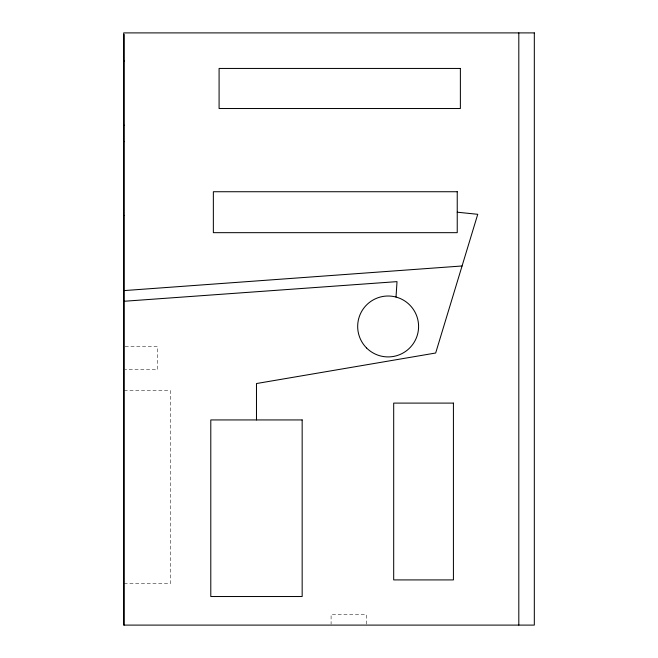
<?xml version="1.0" encoding="UTF-8"?>
<svg xmlns="http://www.w3.org/2000/svg" width="658" height="658" viewBox="0 0 658 658"><rect width="100%" height="100%" fill="white"/><g stroke="black" fill="none" stroke-linecap="round" stroke-linejoin="round"><path stroke-width="0.49" stroke-dasharray="3.29 2.47" d="M125.127 346.634L157.591 346.634L157.591 369.64L125.127 369.64M124.115 390.597L170.34 390.597L170.34 583.605L124.115 583.605M366.3 624.138L366.3 614.514L331.089 614.514L331.089 624.138"/><path stroke-width="0.99" d="M396.017 297.046L397.013 281.632L124.115 301.265M124.115 290.589L462.072 265.98M123.679 34.52L124.115 34.52L124.115 625.1M123.679 60.955L124.115 60.955M123.679 125.217L124.115 125.217M123.679 141.577L124.115 141.577M123.679 215.454L124.115 215.454M457.236 212.205L477.741 214.302L435.67 353.009L256.48 383.54L256.48 419.936M518.808 32.9L518.808 625.1M534.321 32.9L123.679 32.9L123.679 625.1L534.321 625.1L534.321 32.9M460.378 68.448L219.089 68.448L219.089 108.521L460.378 108.521L460.378 68.448M457.236 191.733L213.356 191.733L213.356 232.669L457.236 232.669L457.236 191.733M453.42 403.099L393.69 403.099L393.69 579.912L453.42 579.912L453.42 403.099M302.162 419.936L210.79 419.936L210.79 596.526L302.162 596.526L302.162 419.936M366.596 348A30.457 30.457 0 0 0 417.55 334.346A30.457 30.457 0 0 0 380.25 297.046A30.457 30.457 0 0 0 366.596 348"/></g></svg>
